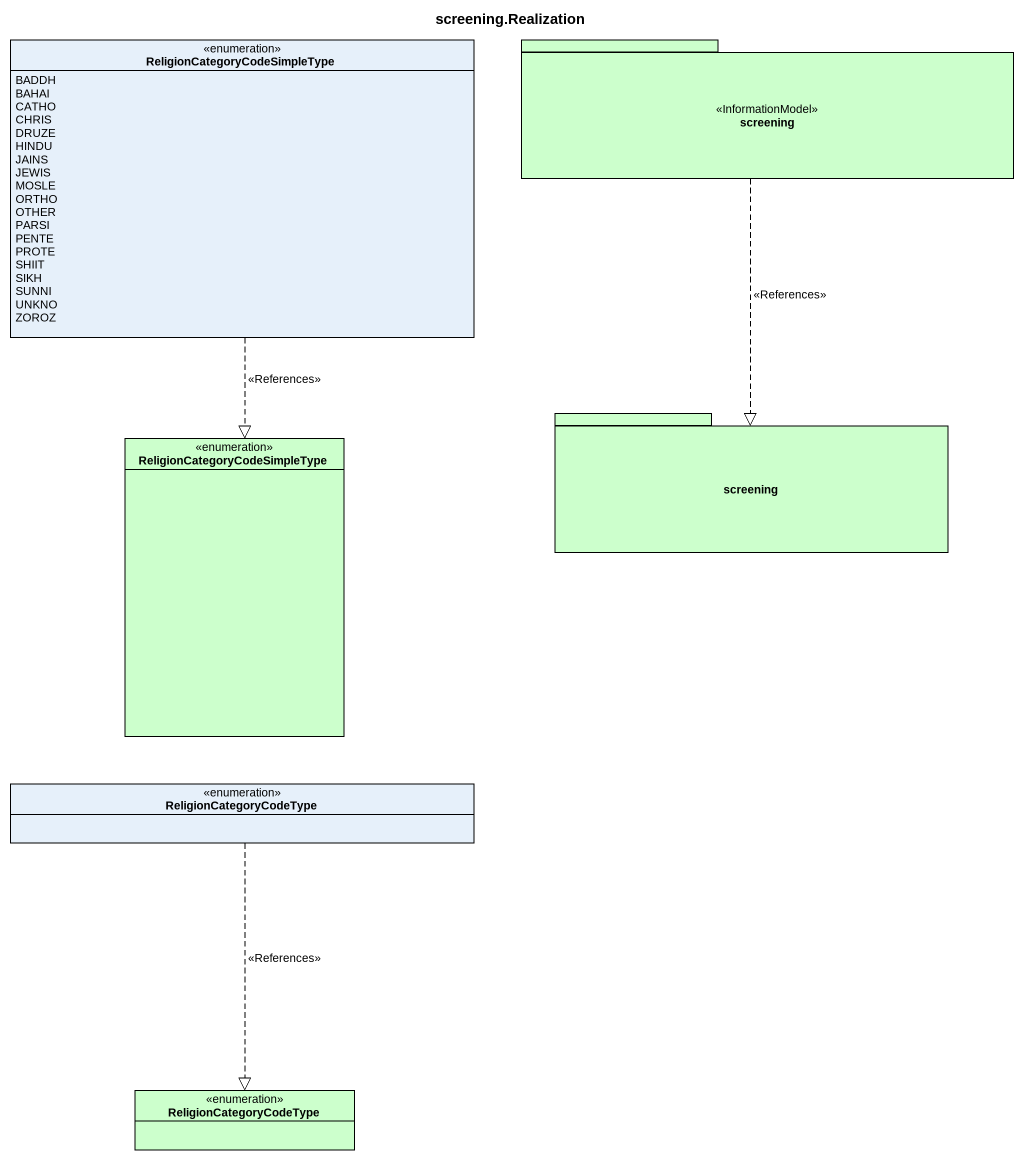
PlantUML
@startuml
title screening.Realization
hide circle
hide empty members
enum "ReligionCategoryCodeSimpleType" as ReligionCategoryCodeSimpleTy {
  BADDH
  BAHAI
  CATHO
  CHRIS
  DRUZE
  HINDU
  JAINS
  JEWIS
  MOSLE
  ORTHO
  OTHER
  PARSI
  PENTE
  PROTE
  SHIIT
  SIKH
  SUNNI
  UNKNO
  ZOROZ
}
package screening <<InformationModel>> #CCFFCC {
}
enum "ReligionCategoryCodeSimpleType" as ReligionCategoryCodeSimpleTy_2 #CCFFCC
package "screening" as screening_2 #CCFFCC {
}
enum ReligionCategoryCodeType
enum "ReligionCategoryCodeType" as ReligionCategoryCodeType_2 #CCFFCC
ReligionCategoryCodeSimpleTy ..|> ReligionCategoryCodeSimpleTy_2 : <<References>>
screening ..|> screening_2 : <<References>>
ReligionCategoryCodeType ..|> ReligionCategoryCodeType_2 : <<References>>
@enduml
